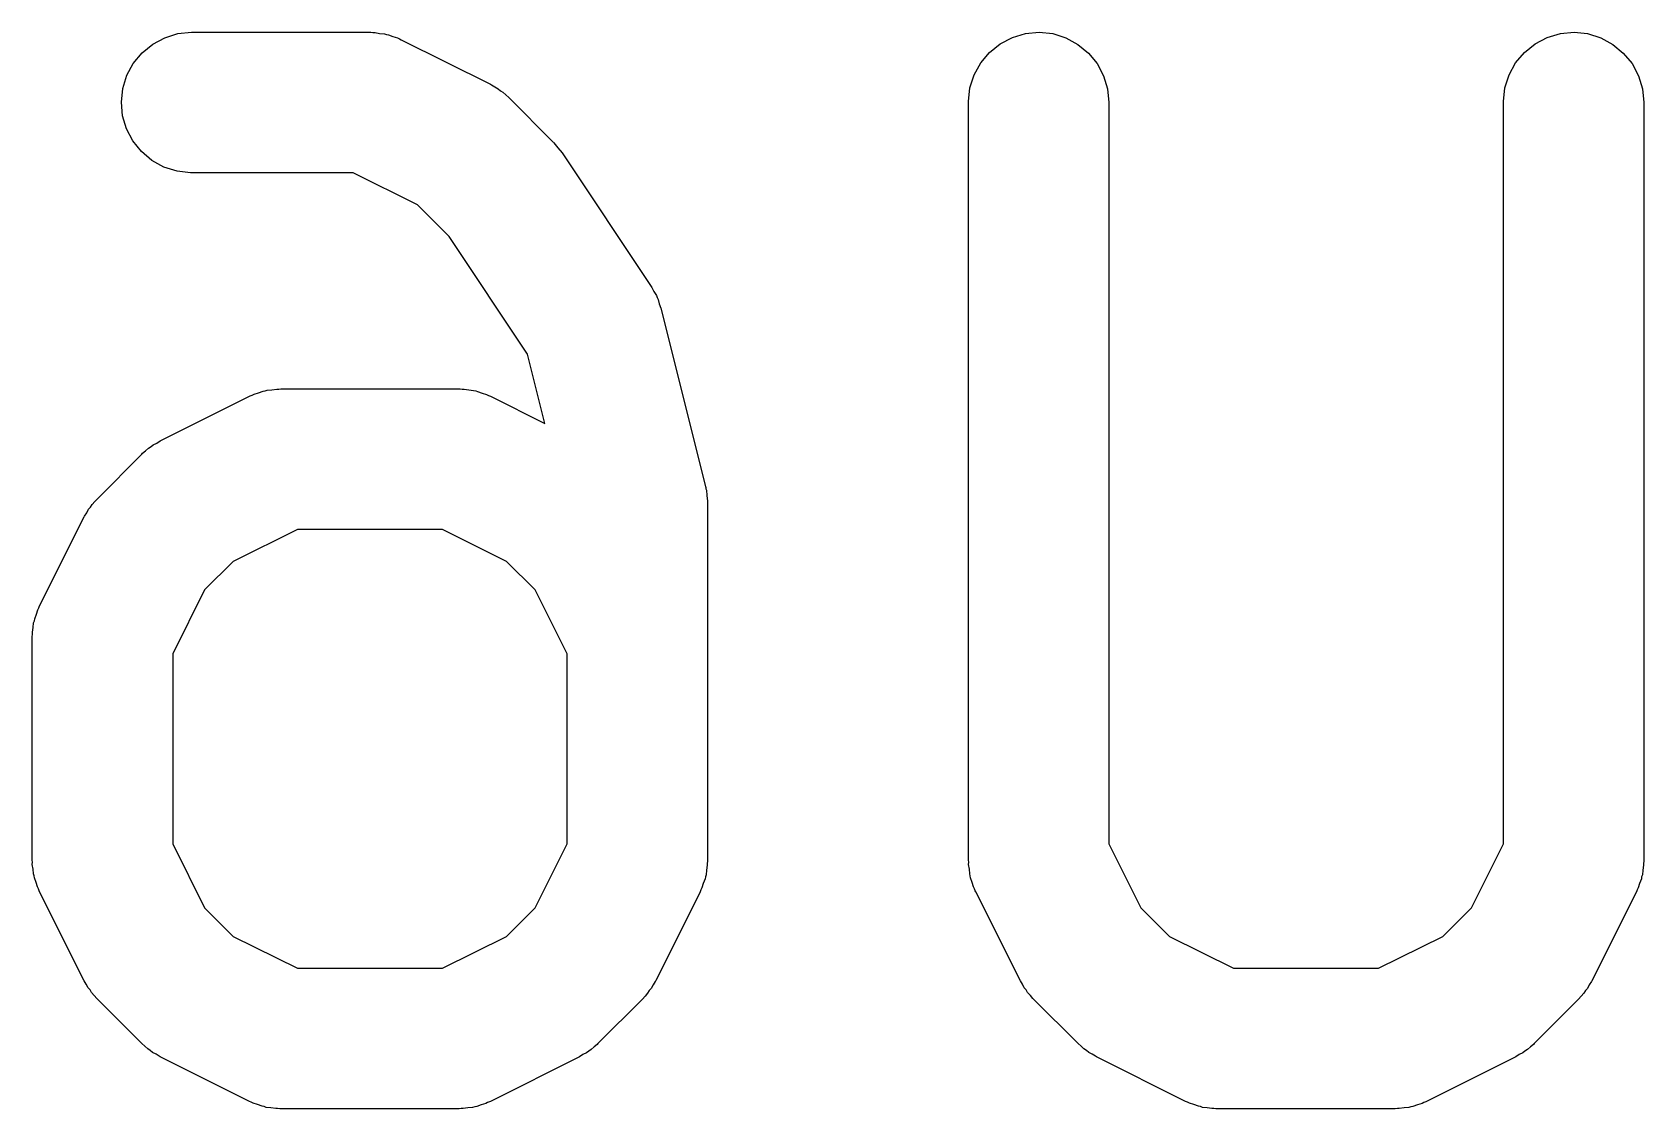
# Model space of a CAD drawing. Extents: x 3.97 to 10.63, y -5.08 to -2.29.
# Drawn here: x 3.9716 to 4.0394, y -2.7858 to -2.7406 of the extents above; entities that cross this region are included whole.
import ezdxf

# ---------------------------------------------------------------- set-up
doc = ezdxf.new("R2010")
doc.units = 0
doc.header["$MEASUREMENT"] = 0
doc.layers.add('BLACK', color=7, linetype='CONTINUOUS')

msp = doc.modelspace()

# ---------------------------------------------------------------- linework, layer by layer
at = {"layer": 'BLACK', "linetype": 'CONTINUOUS'}
for p, q in [((3.97774, -2.74063), (3.97831, -2.74057)), ((3.97831, -2.74057), (3.98581, -2.74057)), ((3.98581, -2.74057), (3.98585, -2.74057)), ((3.98585, -2.74057), (3.98594, -2.74058)), ((3.98594, -2.74058), (3.98603, -2.74058)), ((3.98603, -2.74058), (3.98622, -2.74062)), ((4.01338, -2.74063), (4.01395, -2.74057)), ((4.01395, -2.74057), (4.01453, -2.74063)), ((4.03588, -2.74063), (4.03645, -2.74057)), ((4.03645, -2.74057), (4.03702, -2.74063)), ((3.97623, -2.74143), (3.97668, -2.74107)), ((3.97668, -2.74107), (3.97719, -2.7408)), ((3.97719, -2.7408), (3.97774, -2.74063)), ((3.98622, -2.74062), (3.98642, -2.74064)), ((3.98642, -2.74064), (3.98651, -2.74066)), ((3.98651, -2.74066), (3.98659, -2.74068)), ((3.98659, -2.74068), (3.98678, -2.74075)), ((3.98678, -2.74075), (3.98697, -2.74081)), ((3.98697, -2.74081), (3.98705, -2.74085)), ((3.98705, -2.74085), (3.98713, -2.74089)), ((3.98713, -2.74089), (3.99088, -2.74276)), ((4.01187, -2.74142), (4.01232, -2.74106)), ((4.01232, -2.74106), (4.01283, -2.74079)), ((4.01283, -2.74079), (4.01338, -2.74063)), ((4.01453, -2.74063), (4.01508, -2.7408)), ((4.01508, -2.7408), (4.01558, -2.74108)), ((4.01558, -2.74108), (4.01603, -2.74145)), ((4.03436, -2.74142), (4.03481, -2.74106)), ((4.03481, -2.74106), (4.03532, -2.74079)), ((4.03532, -2.74079), (4.03588, -2.74063)), ((4.03702, -2.74063), (4.03757, -2.7408)), ((4.03757, -2.7408), (4.03808, -2.74108)), ((4.03808, -2.74108), (4.03852, -2.74145)), ((3.97559, -2.74238), (3.97586, -2.74188)), ((3.97586, -2.74188), (3.97623, -2.74143)), ((4.01122, -2.74236), (4.0115, -2.74186)), ((4.0115, -2.74186), (4.01187, -2.74142)), ((4.01603, -2.74145), (4.01639, -2.74189)), ((4.01639, -2.74189), (4.01666, -2.7424)), ((4.03372, -2.74236), (4.03399, -2.74186)), ((4.03399, -2.74186), (4.03436, -2.74142)), ((4.03852, -2.74145), (4.03889, -2.74189)), ((4.03889, -2.74189), (4.03916, -2.7424)), ((3.97542, -2.74293), (3.97559, -2.74238)), ((4.01104, -2.74291), (4.01122, -2.74236)), ((4.01666, -2.7424), (4.01683, -2.74295)), ((4.03354, -2.74291), (4.03372, -2.74236)), ((4.03916, -2.7424), (4.03933, -2.74295)), ((3.97536, -2.74351), (3.97542, -2.74293)), ((3.99088, -2.74276), (3.99092, -2.74278)), ((3.99092, -2.74278), (3.99106, -2.74287)), ((3.99106, -2.74287), (3.9912, -2.74295)), ((3.9912, -2.74295), (3.9913, -2.74303)), ((3.9913, -2.74303), (3.9914, -2.74309)), ((3.9914, -2.74309), (3.99152, -2.74321)), ((3.99152, -2.74321), (3.99165, -2.74331)), ((3.99165, -2.74331), (3.99352, -2.74519)), ((4.01098, -2.74349), (4.01104, -2.74291)), ((4.01683, -2.74295), (4.01689, -2.74353)), ((4.03348, -2.74349), (4.03354, -2.74291)), ((4.03933, -2.74295), (4.03938, -2.74353)), ((3.97541, -2.74408), (3.97536, -2.74351)), ((4.01098, -2.74353), (4.01098, -2.74349)), ((4.01098, -2.7754), (4.01098, -2.74353)), ((4.01689, -2.74353), (4.01689, -2.7747)), ((4.03348, -2.74353), (4.03348, -2.74349)), ((4.03348, -2.7747), (4.03348, -2.74353)), ((4.03938, -2.74353), (4.03938, -2.7754)), ((3.97557, -2.74463), (3.97541, -2.74408)), ((3.97584, -2.74514), (3.97557, -2.74463)), ((3.9762, -2.74559), (3.97584, -2.74514)), ((3.99352, -2.74519), (3.99353, -2.74519)), ((3.99353, -2.74519), (3.99353, -2.74519)), ((3.99353, -2.74519), (3.99353, -2.74519)), ((3.99353, -2.74519), (3.99355, -2.74522)), ((3.99355, -2.74522), (3.99372, -2.74543)), ((3.97664, -2.74596), (3.9762, -2.74559)), ((3.97715, -2.74624), (3.97664, -2.74596)), ((3.99372, -2.74543), (3.99389, -2.74564)), ((3.99389, -2.74564), (3.99764, -2.75126)), ((3.9777, -2.74641), (3.97715, -2.74624)), ((3.97827, -2.74648), (3.9777, -2.74641)), ((3.97831, -2.74648), (3.97827, -2.74648)), ((3.98511, -2.74648), (3.97831, -2.74648)), ((3.98781, -2.74783), (3.98511, -2.74648)), ((3.98914, -2.74916), (3.98781, -2.74783)), ((3.99244, -2.75411), (3.98914, -2.74916)), ((3.99764, -2.75126), (3.99766, -2.7513)), ((3.99766, -2.7513), (3.99775, -2.75147)), ((3.99775, -2.75147), (3.99786, -2.75164)), ((3.99786, -2.75164), (3.99789, -2.75173)), ((3.99789, -2.75173), (3.99793, -2.75181)), ((3.99793, -2.75181), (3.99798, -2.752)), ((3.99798, -2.752), (3.99805, -2.75218)), ((3.99805, -2.75218), (3.99992, -2.75968)), ((3.99317, -2.75703), (3.99244, -2.75411)), ((3.97699, -2.75776), (3.98074, -2.75588)), ((3.98074, -2.75588), (3.98078, -2.75587)), ((3.98078, -2.75587), (3.98086, -2.75584)), ((3.98086, -2.75584), (3.98094, -2.75579)), ((3.98094, -2.75579), (3.98113, -2.75574)), ((3.98113, -2.75574), (3.98132, -2.75567)), ((3.98132, -2.75567), (3.9814, -2.75565)), ((3.9814, -2.75565), (3.98149, -2.75563)), ((3.98149, -2.75563), (3.98169, -2.75561)), ((3.98169, -2.75561), (3.98189, -2.75558)), ((3.98189, -2.75558), (3.98198, -2.75558)), ((3.98198, -2.75558), (3.98206, -2.75557)), ((3.98206, -2.75557), (3.98956, -2.75557)), ((3.98956, -2.75557), (3.9896, -2.75557)), ((3.9896, -2.75557), (3.98969, -2.75558)), ((3.98969, -2.75558), (3.98978, -2.75558)), ((3.98978, -2.75558), (3.98997, -2.75561)), ((3.98997, -2.75561), (3.99017, -2.75564)), ((3.99017, -2.75564), (3.99026, -2.75566)), ((3.99026, -2.75566), (3.99034, -2.75568)), ((3.99034, -2.75568), (3.99053, -2.75575)), ((3.99053, -2.75575), (3.99072, -2.75581)), ((3.99072, -2.75581), (3.9908, -2.75585)), ((3.9908, -2.75585), (3.99088, -2.75588)), ((3.99088, -2.75588), (3.99317, -2.75703)), ((3.97625, -2.75828), (3.97638, -2.75818)), ((3.97638, -2.75818), (3.9765, -2.75807)), ((3.9765, -2.75807), (3.97661, -2.758)), ((3.97661, -2.758), (3.9767, -2.75792)), ((3.9767, -2.75792), (3.97685, -2.75785)), ((3.97685, -2.75785), (3.97699, -2.75776)), ((3.97435, -2.76019), (3.97622, -2.75831)), ((3.97622, -2.75831), (3.97625, -2.75828)), ((3.97424, -2.76031), (3.97435, -2.76019)), ((3.99992, -2.75968), (3.99993, -2.75972)), ((3.99993, -2.75972), (3.99994, -2.75978)), ((3.99994, -2.75978), (3.99996, -2.75983)), ((3.99996, -2.75983), (3.99998, -2.76006)), ((3.99998, -2.76006), (4.00001, -2.76029)), ((3.9738, -2.76095), (3.97381, -2.76092)), ((3.97381, -2.76092), (3.97391, -2.76078)), ((3.97391, -2.76078), (3.97398, -2.76063)), ((3.97398, -2.76063), (3.97406, -2.76054)), ((3.97406, -2.76054), (3.97413, -2.76043)), ((3.97413, -2.76043), (3.97424, -2.76031)), ((4.00001, -2.76029), (4.00001, -2.76035)), ((4.00001, -2.76035), (4.00001, -2.7604)), ((4.00001, -2.7604), (4.00001, -2.7754)), ((3.97192, -2.7647), (3.9738, -2.76095)), ((3.98276, -2.76148), (3.98006, -2.76283)), ((3.98886, -2.76148), (3.98276, -2.76148)), ((3.99156, -2.76283), (3.98886, -2.76148)), ((3.98006, -2.76283), (3.97886, -2.76402)), ((3.99276, -2.76402), (3.99156, -2.76283)), ((3.97886, -2.76402), (3.97752, -2.76672)), ((3.99411, -2.76672), (3.99276, -2.76402)), ((3.97179, -2.76505), (3.97185, -2.76486)), ((3.97185, -2.76486), (3.97189, -2.76478)), ((3.97189, -2.76478), (3.97192, -2.7647)), ((3.97162, -2.76581), (3.97165, -2.76561)), ((3.97165, -2.76561), (3.97167, -2.76541)), ((3.97167, -2.76541), (3.9717, -2.76533)), ((3.9717, -2.76533), (3.97172, -2.76524)), ((3.97172, -2.76524), (3.97179, -2.76505)), ((3.97161, -2.76598), (3.97162, -2.7659)), ((3.97161, -2.76602), (3.97161, -2.76598)), ((3.97161, -2.7754), (3.97161, -2.76602)), ((3.97162, -2.7659), (3.97162, -2.76581)), ((3.97752, -2.76672), (3.97752, -2.7747)), ((3.99411, -2.7747), (3.99411, -2.76672)), ((3.97752, -2.7747), (3.97886, -2.7774)), ((3.99276, -2.7774), (3.99411, -2.7747)), ((4.01689, -2.7747), (4.01823, -2.7774)), ((4.03213, -2.7774), (4.03348, -2.7747)), ((3.97162, -2.77548), (3.97161, -2.7754)), ((3.97161, -2.77557), (3.97162, -2.77548)), ((3.97165, -2.77577), (3.97161, -2.77557)), ((3.97167, -2.77597), (3.97165, -2.77577)), ((3.99997, -2.77581), (3.99995, -2.77601)), ((4, -2.77561), (3.99997, -2.77581)), ((4.00001, -2.77544), (4, -2.77553)), ((4, -2.77553), (4, -2.77561)), ((4.00001, -2.7754), (4.00001, -2.77544)), ((4.01099, -2.77548), (4.01098, -2.7754)), ((4.01098, -2.77557), (4.01099, -2.77548)), ((4.01102, -2.77577), (4.01098, -2.77557)), ((4.01104, -2.77597), (4.01102, -2.77577)), ((4.03934, -2.77581), (4.03932, -2.77601)), ((4.03937, -2.77561), (4.03934, -2.77581)), ((4.03938, -2.77544), (4.03937, -2.77553)), ((4.03937, -2.77553), (4.03937, -2.77561)), ((4.03938, -2.7754), (4.03938, -2.77544)), ((3.97169, -2.77605), (3.97167, -2.77597)), ((3.9717, -2.77614), (3.97169, -2.77605)), ((3.97177, -2.77633), (3.9717, -2.77614)), ((3.97183, -2.77652), (3.97177, -2.77633)), ((3.97187, -2.7766), (3.97183, -2.77652)), ((3.99983, -2.77637), (3.99977, -2.77656)), ((3.99991, -2.77618), (3.99983, -2.77637)), ((3.99992, -2.77609), (3.99991, -2.77618)), ((3.99995, -2.77601), (3.99992, -2.77609)), ((4.01106, -2.77605), (4.01104, -2.77597)), ((4.01107, -2.77614), (4.01106, -2.77605)), ((4.01114, -2.77633), (4.01107, -2.77614)), ((4.0112, -2.77652), (4.01114, -2.77633)), ((4.01124, -2.7766), (4.0112, -2.77652)), ((4.0392, -2.77637), (4.03914, -2.77656)), ((4.03928, -2.77618), (4.0392, -2.77637)), ((4.03929, -2.77609), (4.03928, -2.77618)), ((4.03932, -2.77601), (4.03929, -2.77609)), ((3.9719, -2.77668), (3.97187, -2.7766)), ((3.97192, -2.77672), (3.9719, -2.77668)), ((3.9738, -2.78047), (3.97192, -2.77672)), ((3.9997, -2.77672), (3.99783, -2.78047)), ((3.99973, -2.77664), (3.9997, -2.77672)), ((3.99977, -2.77656), (3.99973, -2.77664)), ((4.01127, -2.77668), (4.01124, -2.7766)), ((4.01129, -2.77672), (4.01127, -2.77668)), ((4.01317, -2.78047), (4.01129, -2.77672)), ((4.03907, -2.77672), (4.0372, -2.78047)), ((4.0391, -2.77664), (4.03907, -2.77672)), ((4.03914, -2.77656), (4.0391, -2.77664)), ((3.97886, -2.7774), (3.98006, -2.7786)), ((3.99156, -2.7786), (3.99276, -2.7774)), ((4.01823, -2.7774), (4.01943, -2.7786)), ((4.03093, -2.7786), (4.03213, -2.7774)), ((3.98006, -2.7786), (3.98276, -2.77994)), ((3.98886, -2.77994), (3.99156, -2.7786)), ((4.01943, -2.7786), (4.02213, -2.77994)), ((4.02823, -2.77994), (4.03093, -2.7786)), ((3.97388, -2.78061), (3.9738, -2.78047)), ((3.98276, -2.77994), (3.98886, -2.77994)), ((3.99781, -2.7805), (3.99772, -2.78064)), ((3.99783, -2.78047), (3.99781, -2.7805)), ((4.01325, -2.78061), (4.01317, -2.78047)), ((4.02213, -2.77994), (4.02823, -2.77994)), ((4.03718, -2.7805), (4.03709, -2.78064)), ((4.0372, -2.78047), (4.03718, -2.7805)), ((3.97396, -2.78076), (3.97388, -2.78061)), ((3.97404, -2.78085), (3.97396, -2.78076)), ((3.9741, -2.78096), (3.97404, -2.78085)), ((3.97422, -2.78108), (3.9741, -2.78096)), ((3.97432, -2.78121), (3.97422, -2.78108)), ((3.97435, -2.78124), (3.97432, -2.78121)), ((3.97622, -2.78311), (3.97435, -2.78124)), ((3.99727, -2.78124), (3.9954, -2.78311)), ((3.99738, -2.78111), (3.99727, -2.78124)), ((3.99749, -2.78099), (3.99738, -2.78111)), ((3.99756, -2.78088), (3.99749, -2.78099)), ((3.99764, -2.78079), (3.99756, -2.78088)), ((3.99772, -2.78064), (3.99764, -2.78079)), ((4.01333, -2.78076), (4.01325, -2.78061)), ((4.01341, -2.78085), (4.01333, -2.78076)), ((4.01347, -2.78096), (4.01341, -2.78085)), ((4.01359, -2.78108), (4.01347, -2.78096)), ((4.01369, -2.78121), (4.01359, -2.78108)), ((4.01372, -2.78124), (4.01369, -2.78121)), ((4.01559, -2.78311), (4.01372, -2.78124)), ((4.03664, -2.78124), (4.03477, -2.78311)), ((4.03675, -2.78111), (4.03664, -2.78124)), ((4.03686, -2.78099), (4.03675, -2.78111)), ((4.03693, -2.78088), (4.03686, -2.78099)), ((4.03701, -2.78079), (4.03693, -2.78088)), ((4.03709, -2.78064), (4.03701, -2.78079)), ((3.97635, -2.78322), (3.97622, -2.78311)), ((3.97647, -2.78333), (3.97635, -2.78322)), ((3.99524, -2.78324), (3.99512, -2.78336)), ((3.99537, -2.78314), (3.99524, -2.78324)), ((3.9954, -2.78311), (3.99537, -2.78314)), ((4.01572, -2.78322), (4.01559, -2.78311)), ((4.01584, -2.78333), (4.01572, -2.78322)), ((4.03461, -2.78324), (4.03449, -2.78336)), ((4.03474, -2.78314), (4.03461, -2.78324)), ((4.03477, -2.78311), (4.03474, -2.78314)), ((3.97657, -2.7834), (3.97647, -2.78333)), ((3.97667, -2.78348), (3.97657, -2.7834)), ((3.97682, -2.78355), (3.97667, -2.78348)), ((3.97695, -2.78364), (3.97682, -2.78355)), ((3.97699, -2.78366), (3.97695, -2.78364)), ((3.98074, -2.78554), (3.97699, -2.78366)), ((3.99463, -2.78366), (3.99088, -2.78554)), ((3.99477, -2.78357), (3.99463, -2.78366)), ((3.99492, -2.7835), (3.99477, -2.78357)), ((3.99501, -2.78342), (3.99492, -2.7835)), ((3.99512, -2.78336), (3.99501, -2.78342)), ((4.01594, -2.7834), (4.01584, -2.78333)), ((4.01604, -2.78348), (4.01594, -2.7834)), ((4.01619, -2.78355), (4.01604, -2.78348)), ((4.01632, -2.78364), (4.01619, -2.78355)), ((4.01636, -2.78366), (4.01632, -2.78364)), ((4.02011, -2.78554), (4.01636, -2.78366)), ((4.034, -2.78366), (4.03025, -2.78554)), ((4.03414, -2.78357), (4.034, -2.78366)), ((4.03429, -2.7835), (4.03414, -2.78357)), ((4.03438, -2.78342), (4.03429, -2.7835)), ((4.03449, -2.78336), (4.03438, -2.78342)), ((3.98082, -2.78557), (3.98074, -2.78554)), ((3.9809, -2.78561), (3.98082, -2.78557)), ((3.98109, -2.78567), (3.9809, -2.78561)), ((3.98128, -2.78574), (3.98109, -2.78567)), ((3.98136, -2.78576), (3.98128, -2.78574)), ((3.98145, -2.78579), (3.98136, -2.78576)), ((3.98165, -2.78581), (3.98145, -2.78579)), ((3.98185, -2.78584), (3.98165, -2.78581)), ((3.98193, -2.78584), (3.98185, -2.78584)), ((3.98202, -2.78585), (3.98193, -2.78584)), ((3.98206, -2.78585), (3.98202, -2.78585)), ((3.98956, -2.78585), (3.98206, -2.78585)), ((3.98965, -2.78584), (3.98956, -2.78585)), ((3.98973, -2.78584), (3.98965, -2.78584)), ((3.98993, -2.78581), (3.98973, -2.78584)), ((3.99013, -2.78579), (3.98993, -2.78581)), ((3.99022, -2.78577), (3.99013, -2.78579)), ((3.9903, -2.78575), (3.99022, -2.78577)), ((3.99049, -2.78569), (3.9903, -2.78575)), ((3.99069, -2.78563), (3.99049, -2.78569)), ((3.99076, -2.78559), (3.99069, -2.78563)), ((3.99084, -2.78556), (3.99076, -2.78559)), ((3.99088, -2.78554), (3.99084, -2.78556)), ((4.02019, -2.78557), (4.02011, -2.78554)), ((4.02027, -2.78561), (4.02019, -2.78557)), ((4.02046, -2.78567), (4.02027, -2.78561)), ((4.02065, -2.78574), (4.02046, -2.78567)), ((4.02074, -2.78576), (4.02065, -2.78574)), ((4.02082, -2.78579), (4.02074, -2.78576)), ((4.02102, -2.78581), (4.02082, -2.78579)), ((4.02122, -2.78584), (4.02102, -2.78581)), ((4.0213, -2.78584), (4.02122, -2.78584)), ((4.02139, -2.78585), (4.0213, -2.78584)), ((4.02143, -2.78585), (4.02139, -2.78585)), ((4.02893, -2.78585), (4.02143, -2.78585)), ((4.02902, -2.78584), (4.02893, -2.78585)), ((4.0291, -2.78584), (4.02902, -2.78584)), ((4.0293, -2.78581), (4.0291, -2.78584)), ((4.0295, -2.78579), (4.0293, -2.78581)), ((4.02959, -2.78577), (4.0295, -2.78579)), ((4.02967, -2.78575), (4.02959, -2.78577)), ((4.02986, -2.78569), (4.02967, -2.78575)), ((4.03006, -2.78563), (4.02986, -2.78569)), ((4.03013, -2.78559), (4.03006, -2.78563)), ((4.03021, -2.78556), (4.03013, -2.78559)), ((4.03025, -2.78554), (4.03021, -2.78556))]:
    msp.add_line(p, q, dxfattribs=at)

doc.saveas('drawing.dxf')
